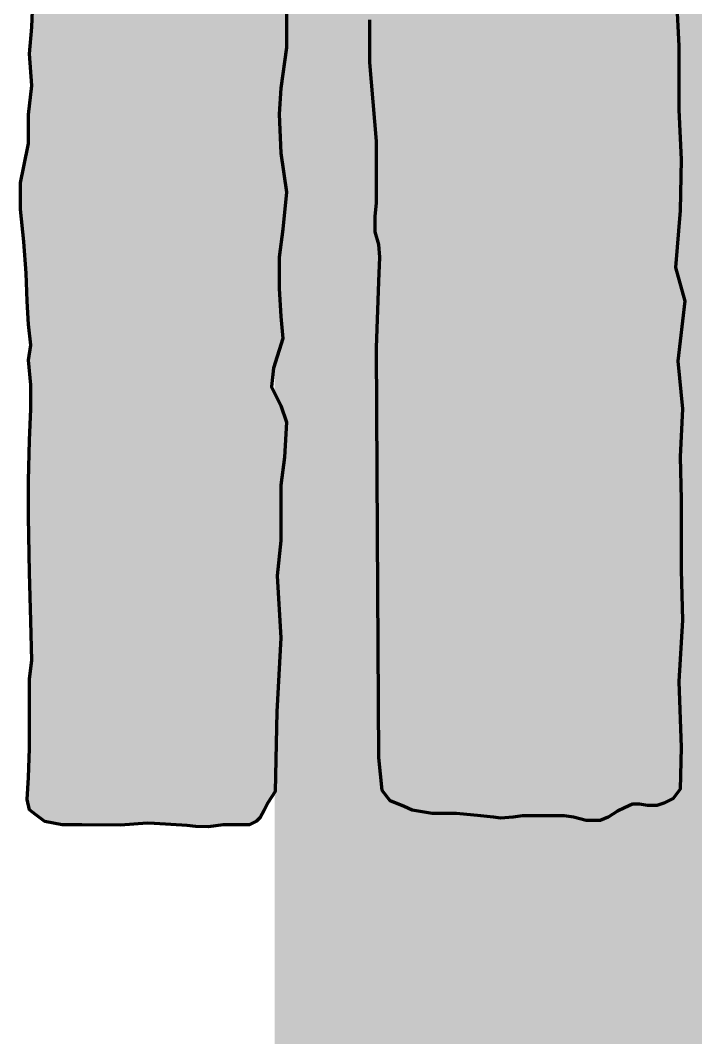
# Model space of a CAD drawing. Header units: millimetres. Extents: x 2676 to 5565, y 1584 to 2775.
# Drawn here: x 4717.7 to 4806, y 2260.4 to 2393.5 of the extents above; entities that cross this region are included whole.
import ezdxf

# ---------------------------------------------------------------- set-up
doc = ezdxf.new("R2010")
doc.units = ezdxf.units.MM
doc.layers.add('Warstwa1', color=7, linetype='Continuous', lineweight=70, true_color=0x688aad)
doc.layers.add('Warstwa2', color=7, linetype='Continuous', lineweight=70, true_color=0xd66b73)

msp = doc.modelspace()

# ---------------------------------------------------------------- hatches: boundary and pattern name
at = {"layer": 'Warstwa1', "lineweight": 70}
h = msp.add_hatch(color=256, dxfattribs=at)
h.dxf.hatch_style = 1
h.paths.add_polyline_path([(5505.16, 2428.68), (4750.94, 2428.68), (4750.94, 1755.04), (5505.16, 1755.04)])
at = {"layer": 'Warstwa2', "lineweight": 70}
h = msp.add_hatch(color=256, dxfattribs=at)
h.dxf.hatch_style = 1
h.paths.add_polyline_path([(4804.11, 2429.71), (4804.26, 2440.32), (4803.96, 2450.5), (4804.41, 2462.17), (4804.41, 2478.99), (4803.96, 2492.93), (4803.95, 2498.44), (4804.25, 2509.2), (4804.1, 2523.29), (4804.71, 2537.08), (4804.56, 2543.9), (4804.4, 2545.11), (4801.83, 2545.57), (4800.01, 2545.57), (4797.28, 2546.02), (4795.31, 2546.63), (4791.36, 2546.93), (4789.24, 2546.02), (4787.27, 2545.72), (4784.84, 2545.72), (4782.27, 2545.72), (4779.54, 2545.72), (4777.26, 2545.72), (4773.77, 2546.17), (4771.2, 2546.02), (4770.29, 2545.42), (4769.98, 2543.45), (4769.98, 2539.81), (4769.98, 2537.54), (4769.68, 2535.26), (4769.53, 2533.9), (4769.53, 2532.08), (4769.53, 2529.51), (4769.53, 2526.93), (4768.92, 2524.35), (4768.62, 2521.17), (4769.07, 2517.69), (4769.53, 2515.87), (4770.13, 2513.44), (4770.13, 2511.32), (4769.07, 2508.14), (4769.53, 2505.72), (4769.98, 2503.14), (4770.29, 2500.11), (4769.53, 2496.32), (4769.38, 2493.9), (4769.68, 2489.2), (4768.47, 2485.41), (4768.47, 2481.77), (4768.47, 2477.83), (4768.61, 2471.85), (4768.61, 2468.97), (4769.07, 2465.48), (4768.46, 2461.54), (4767.55, 2458.21), (4766.64, 2456.39), (4765.73, 2454.27), (4764.82, 2451.24), (4764.22, 2449.42), (4763.61, 2446.24), (4764.07, 2443.36), (4763.61, 2440.48), (4762.4, 2436.84), (4761.03, 2436.39), (4759.82, 2436.54), (4758.15, 2436.84), (4755.57, 2437.45), (4754.51, 2439.42), (4753.45, 2441.54), (4752.53, 2445.25), (4751.77, 2447.83), (4751.01, 2451.92), (4750.56, 2454.19), (4750.56, 2458.44), (4750.56, 2462.53), (4750.56, 2465.86), (4749.95, 2468.89), (4749.8, 2472.53), (4750.26, 2477.83), (4750.56, 2481.62), (4750.71, 2484.96), (4750.71, 2488.14), (4750.71, 2492.99), (4750.71, 2497.23), (4750.86, 2500.26), (4750.86, 2502.23), (4750.56, 2505.26), (4750.56, 2508.44), (4750.86, 2510.72), (4751.32, 2513.44), (4751.77, 2516.17), (4752.08, 2518.45), (4752.08, 2519.96), (4752.99, 2523.45), (4753.29, 2526.48), (4753.44, 2528.14), (4753.59, 2530.11), (4753.14, 2532.54), (4752.99, 2536.02), (4752.99, 2538.14), (4752.99, 2540.87), (4752.23, 2542.84), (4751.47, 2544.05), (4750.41, 2544.81), (4748.74, 2545.27), (4747.37, 2545.27), (4745.86, 2545.27), (4743.58, 2545.72), (4740.55, 2545.87), (4738.12, 2545.57), (4736.46, 2545.11), (4733.42, 2545.57), (4731.3, 2545.57), (4729.48, 2546.02), (4727.36, 2546.63), (4725.08, 2546.93), (4722.96, 2546.93), (4721.6, 2546.93), (4719.93, 2546.18), (4718.56, 2544.66), (4718.41, 2540.72), (4718.87, 2536.33), (4718.87, 2530.87), (4719.93, 2524.66), (4720.99, 2517.69), (4720.08, 2512.69), (4719.62, 2505.72), (4719.02, 2497.23), (4719.17, 2489.3), (4719.17, 2485.82), (4719.17, 2480.97), (4719.32, 2477.48), (4718.26, 2474), (4718.26, 2470.82), (4718.26, 2468.39), (4719.17, 2465.51), (4719.48, 2457.9), (4719.17, 2454.57), (4719.48, 2448.2), (4719.17, 2441.99), (4719.32, 2434.87), (4719.32, 2428.65), (4719.32, 2423.05), (4719.17, 2417.29), (4719.32, 2413.5), (4719.48, 2404.97), (4719.48, 2400.27), (4719.17, 2392.55), (4718.87, 2389.06), (4719.18, 2384.93), (4718.72, 2381.15), (4718.72, 2377.36), (4718.11, 2374.33), (4717.66, 2372.2), (4717.66, 2368.72), (4718.11, 2364.48), (4718.42, 2360.39), (4718.57, 2356.72), (4718.72, 2353.69), (4719.03, 2350.97), (4718.72, 2349), (4719.03, 2345.81), (4719.03, 2342.63), (4718.87, 2338.54), (4718.72, 2333.24), (4718.72, 2328.54), (4718.87, 2321.26), (4719.03, 2314.9), (4719.18, 2309.75), (4718.87, 2307.32), (4718.87, 2304.14), (4718.87, 2298.23), (4718.72, 2294.44), (4718.57, 2291.56), (4718.87, 2290.2), (4719.63, 2289.59), (4720.85, 2288.68), (4723.12, 2288.23), (4725.7, 2288.23), (4730.77, 2288.22), (4734.25, 2288.47), (4735.23, 2288.4), (4739.5, 2288.17), (4740.63, 2288.05), (4742.29, 2287.99), (4744.2, 2288.23), (4745.17, 2288.23), (4746.63, 2288.23), (4747.6, 2288.23), (4748.57, 2288.71), (4749.05, 2289.2), (4749.54, 2290.17), (4750.02, 2291.14), (4750.99, 2292.59), (4751.23, 2303.02), (4751.72, 2312.71), (4751.26, 2320.81), (4751.74, 2325.41), (4751.74, 2329.54), (4751.74, 2332.69), (4752.23, 2336.32), (4752.47, 2340.93), (4751.74, 2343.11), (4750.53, 2345.54), (4750.77, 2347.96), (4751.99, 2351.84), (4751.74, 2354.75), (4751.5, 2358.39), (4751.5, 2362.51), (4751.99, 2366.14), (4752.47, 2370.99), (4751.74, 2376.08), (4751.5, 2381.17), (4751.74, 2384.57), (4752.47, 2389.9), (4752.47, 2394.27), (4752.47, 2397.42), (4752.23, 2402.99), (4752.71, 2406.63), (4752.96, 2409.78), (4754.17, 2412.69), (4755.14, 2414.39), (4757.32, 2415.6), (4758.54, 2415.36), (4759.26, 2415.12), (4760.96, 2411.96), (4761.93, 2408.57), (4761.93, 2407.36), (4762.42, 2404.69), (4763.39, 2402.75), (4763.14, 2400.09), (4762.9, 2396.69), (4763.39, 2393.54), (4763.39, 2387.96), (4764.24, 2377.64), (4764.24, 2374.91), (4764.24, 2373.25), (4764.24, 2369.61), (4764.08, 2367.79), (4764.08, 2365.82), (4764.54, 2364.15), (4764.69, 2362.49), (4764.54, 2359.31), (4764.24, 2350.64), (4764.39, 2326.24), (4764.54, 2297), (4765, 2292.75), (4766.06, 2291.39), (4767.88, 2290.63), (4768.94, 2290.18), (4771.52, 2289.72), (4774.7, 2289.72), (4777.89, 2289.42), (4779.55, 2289.27), (4780.46, 2289.12), (4782.13, 2289.27), (4783.34, 2289.42), (4785.01, 2289.42), (4786.98, 2289.42), (4788.8, 2289.42), (4790.02, 2289.27), (4791.68, 2288.81), (4793.5, 2288.81), (4794.57, 2289.27), (4795.78, 2290.02), (4796.69, 2290.48), (4797.75, 2290.93), (4798.66, 2290.93), (4799.72, 2290.78), (4800.93, 2290.78), (4801.84, 2291.09), (4803.06, 2291.69), (4803.97, 2292.9), (4804.12, 2298.36), (4803.82, 2307), (4804.27, 2315.03), (4804.12, 2321.54), (4804.12, 2330.79), (4803.97, 2336.39), (4804.27, 2342.65), (4803.66, 2348.87), (4804.57, 2356.75), (4803.36, 2361.14), (4803.97, 2368.57), (4804.12, 2375.26), (4803.82, 2381.77), (4803.82, 2390.11), (4803.51, 2396.17), (4803.5, 2407.13), (4804.72, 2418.65)])

# ---------------------------------------------------------------- linework, layer by layer
at = {"layer": 'Warstwa2'}
for points in [[(4730.77, 2288.22), (4725.7, 2288.23), (4723.12, 2288.23), (4720.85, 2288.68), (4719.63, 2289.59), (4718.87, 2290.2), (4718.57, 2291.56), (4718.72, 2294.44), (4718.87, 2298.23), (4718.87, 2304.14), (4718.87, 2307.32), (4719.18, 2309.75), (4719.03, 2314.9), (4718.87, 2321.26), (4718.72, 2328.54), (4718.72, 2333.24), (4718.87, 2338.54), (4719.03, 2342.63), (4719.03, 2345.81), (4718.72, 2349), (4719.03, 2350.97), (4718.72, 2353.69), (4718.57, 2356.72), (4718.42, 2360.39), (4718.11, 2364.48), (4717.66, 2368.72), (4717.66, 2372.2), (4718.11, 2374.33), (4718.72, 2377.36), (4718.72, 2381.15), (4719.18, 2384.93), (4718.87, 2389.06), (4719.17, 2392.55), (4719.48, 2400.27)], [(4803.51, 2396.17), (4803.82, 2390.11), (4803.82, 2381.77), (4804.12, 2375.26), (4803.97, 2368.57), (4803.36, 2361.14), (4804.57, 2356.75), (4803.66, 2348.87), (4804.27, 2342.65), (4803.97, 2336.39), (4804.12, 2330.79), (4804.12, 2321.54), (4804.27, 2315.03), (4803.82, 2307), (4804.12, 2298.36), (4803.97, 2292.9), (4803.06, 2291.69), (4801.84, 2291.09), (4800.93, 2290.78), (4799.72, 2290.78), (4798.66, 2290.93), (4797.75, 2290.93), (4796.69, 2290.48), (4795.78, 2290.02), (4794.57, 2289.27), (4793.5, 2288.81), (4791.68, 2288.81), (4790.02, 2289.27), (4788.8, 2289.42), (4786.98, 2289.42), (4785.01, 2289.42), (4783.34, 2289.42), (4782.13, 2289.27), (4780.46, 2289.12), (4779.55, 2289.27), (4777.89, 2289.42), (4774.7, 2289.72), (4771.52, 2289.72), (4768.94, 2290.18), (4767.88, 2290.63), (4766.06, 2291.39), (4765, 2292.75), (4764.54, 2297), (4764.39, 2326.24), (4764.24, 2350.64), (4764.54, 2359.31), (4764.69, 2362.49), (4764.54, 2364.15), (4764.08, 2365.82), (4764.08, 2367.79), (4764.24, 2369.61), (4764.24, 2373.25), (4764.24, 2374.91), (4764.24, 2377.64), (4763.39, 2387.96), (4763.39, 2393.54)], [(4752.47, 2394.27), (4752.47, 2389.9), (4751.74, 2384.57), (4751.5, 2381.17), (4751.74, 2376.08), (4752.47, 2370.99), (4751.99, 2366.14), (4751.5, 2362.51), (4751.5, 2358.39), (4751.74, 2354.75), (4751.99, 2351.84), (4750.77, 2347.96), (4750.53, 2345.54), (4751.74, 2343.11), (4752.47, 2340.93), (4752.23, 2336.32), (4751.74, 2332.69), (4751.74, 2329.54), (4751.74, 2325.41), (4751.26, 2320.81), (4751.72, 2312.71), (4751.23, 2303.02), (4750.99, 2292.59), (4750.02, 2291.14), (4749.54, 2290.17), (4749.05, 2289.2), (4748.57, 2288.71), (4747.6, 2288.23), (4746.63, 2288.23), (4745.17, 2288.23), (4744.2, 2288.23), (4742.29, 2287.99), (4740.63, 2288.05), (4739.5, 2288.17), (4735.23, 2288.4), (4734.25, 2288.47), (4730.77, 2288.22)]]:
    msp.add_lwpolyline(points, dxfattribs=at)

doc.saveas('drawing.dxf')
